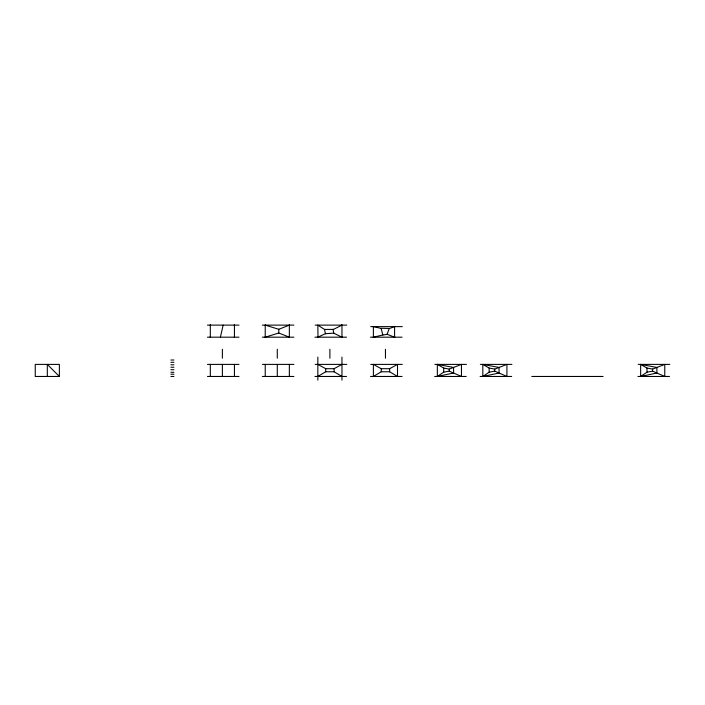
<?xml version="1.0" encoding="UTF-8"?>
<svg xmlns="http://www.w3.org/2000/svg" width="705" height="705" viewBox="0 0 705 705"><rect width="100%" height="100%" fill="white"/><g stroke="black" fill="none" stroke-linecap="round" stroke-linejoin="round"><path stroke-width="1.06" d="M317.99 337.307L317.849 325.313M381.352 328.257L389.266 328.477L387.036 334.373M317.84 325.12L324.503 329.42L333.28 329.42M265.353 325.014L265.274 325.287M325.507 333.844L324.52 329.57M223.141 325.111L220.418 337.105M389.266 328.627L394.58 326.626M387.318 334.346L382.868 334.998M333.174 329.552L341.96 325.12M317.752 337.404L317.849 336.99M265.415 337.334L265.291 336.946M341.951 337.369L342.101 337.06M373.5 337.307L373.474 336.955M289.367 337.378L289.491 337.016M333.007 329.297L333.835 333.333M341.969 325.322L341.96 337.351M342.128 325.296L341.784 324.952M394.447 337.325L394.703 337.06M381.079 328.398L373.386 326.626M381.202 328.583L382.815 334.998L373.386 337.184M289.402 324.961L289.35 325.34M394.58 337.184L387.195 334.32M234.492 337.008L234.483 337.369M210.451 324.917L210.249 324.917M234.36 325.322L234.36 324.917M210.257 336.99L210.39 337.008M317.84 337.184L325.357 333.703L333.659 333.139L341.96 337.184M394.703 326.82L394.58 326.389L394.571 326.856M394.58 336.937L394.589 337.36M437.338 376.461L443.692 372.187L449.252 371.138L461.458 376.461L461.458 364.397L449.252 369.103L443.692 368.054L437.338 364.397L437.338 376.461L453.588 373.033L453.588 367.437L437.338 364.397M482.81 376.461L489.155 372.187L494.716 371.138L506.921 376.461L506.921 364.397L494.716 369.103L489.155 368.054L482.81 364.397L482.81 376.461L499.052 373.033L499.052 367.437L482.81 364.397M640.651 376.461L647.005 372.187L652.566 371.138L664.771 376.461L664.771 364.397L652.566 369.103L647.005 368.054L640.651 364.397L640.651 376.461L656.901 373.033L656.901 367.437L640.651 364.397M317.84 376.461L325.71 371.773L334.091 371.773L341.96 376.461M381.255 371.773L373.386 376.461L373.386 364.397L381.255 368.697L389.636 368.697L397.505 364.397L397.505 376.461L389.636 371.773L381.255 371.773L381.255 368.697M317.84 364.397L325.71 368.697L334.091 368.697L341.96 364.397M278.775 329.297L289.35 325.12L289.35 337.184L278.775 333.016L265.23 337.184L265.23 325.12L278.775 329.297L278.775 333.016M234.395 336.946L234.395 337.422M265.23 337.422L265.159 337.307M207.429 325.12L238.986 325.12M262.339 325.12L293.897 325.12M315.179 325.12L346.745 325.12M370.724 326.626L402.291 326.626M207.429 337.184L238.986 337.184M262.339 337.184L293.897 337.184M314.95 337.184L346.507 337.184M370.495 337.184L402.062 337.184M170.901 360.017L173.915 360.017M170.901 362.3L173.915 362.3M207.429 364.397L238.986 364.397M262.339 364.397L293.897 364.397M315.179 364.397L346.745 364.397M370.724 364.397L402.291 364.397M434.879 364.397L466.437 364.397M480.343 364.397L511.909 364.397M638.184 364.397L669.75 364.397M170.901 364.793L173.915 364.793M170.901 367.235L173.915 367.235M170.901 369.72L173.915 369.72M170.901 372.302L173.915 372.302M170.901 374.223L173.915 374.223M59.37 376.461L35.25 376.461L35.25 364.397L59.37 364.397L59.37 376.461L47.306 364.397L47.306 376.461M170.901 376.461L173.915 376.461M207.429 376.461L238.986 376.461M262.339 376.461L293.897 376.461M314.95 376.461L346.507 376.461M370.495 376.461L402.062 376.461M434.641 376.461L466.208 376.461M480.114 376.461L511.671 376.461M531.799 376.461L603.11 376.461M637.954 376.461L669.521 376.461M652.566 369.103L652.566 371.138M647.005 368.054L647.005 372.187M494.716 369.103L494.716 371.138M489.155 368.054L489.155 372.187M449.252 369.103L449.252 371.138M443.692 368.054L443.692 372.187M394.58 326.459L394.58 337.351M389.636 368.697L389.636 371.773M385.45 349.257L385.45 358.237M373.386 326.459L373.386 337.351M341.96 357.109L341.96 380.118M334.091 368.697L334.091 371.773M329.896 349.257L329.896 358.237M325.71 368.697L325.71 371.773M317.84 357.109L317.84 380.118M289.35 364.397L289.35 376.461M277.285 349.257L277.285 358.237M277.285 364.397L277.285 376.461M265.23 364.397L265.23 376.461M234.439 325.12L234.439 337.184M234.439 364.397L234.439 376.461M222.375 349.257L222.375 358.237M222.375 364.397L222.375 376.461M210.319 325.12L210.319 337.184M210.319 364.397L210.319 376.461"/></g></svg>
